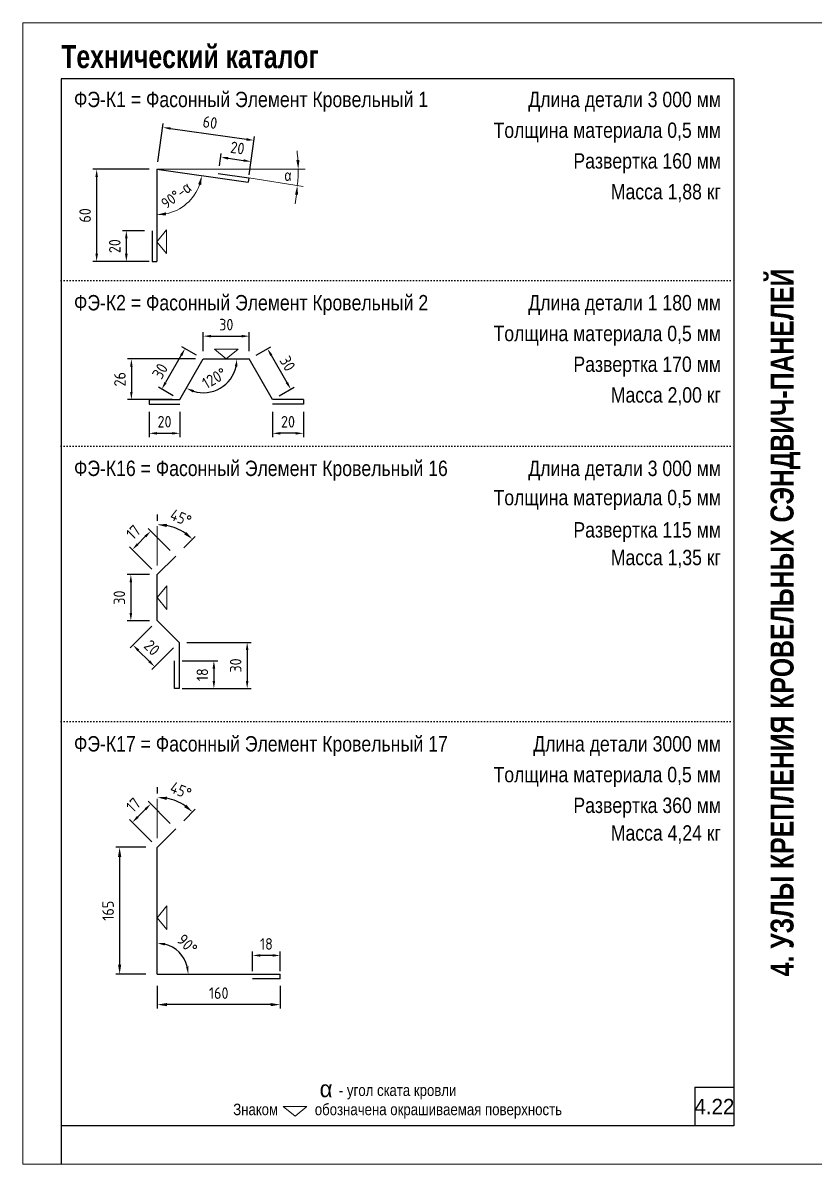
# Model space of a CAD drawing. Extents: x 5821 to 16321, y -13531 to 5774.
# Drawn here: x 6871 to 7902, y -13531 to -12046 of the extents above; entities that cross this region are included whole.
import ezdxf
from ezdxf.enums import TextEntityAlignment as Align

# ---------------------------------------------------------------- set-up
doc = ezdxf.new("R2010")
doc.units = 0
doc.header["$LTSCALE"] = 3
doc.linetypes.add('DOT2', pattern=[0.125, 0, -0.125])
doc.layers.get('0').update_dxf_attribs({"linetype": 'CONTINUOUS', "lineweight": 30})
doc.layers.get('DEFPOINTS').update_dxf_attribs({"linetype": 'CONTINUOUS'})
for name, color, linetype, lineweight in [('new_fill', 8, 'CONTINUOUS', 13), ('RAZMER', 7, 'CONTINUOUS', 9), ('Нащельники', 1, 'CONTINUOUS', 30)]:
    doc.layers.add(name, color=color, linetype=linetype, lineweight=lineweight)
doc.layers.add('Punktir', color=7, linetype='CONTINUOUS')
doc.styles.add('LOGO', font='HATTEN.TTF')
doc.styles.add('ROMANS', font='romans.shx', dxfattribs={"width": 0.85})
doc.styles.add('style1', font='ARIALN.TTF')
doc.styles.add('style2', font='impact.TTF')
doc.dimstyles.new('2.5', dxfattribs={"dimscale": 5, "dimtxt": 3, "dimasz": 2, "dimexe": 1, "dimexo": 2, "dimgap": 0, "dimtad": 0, "dimdec": 0, "dimlfac": 0.5, "dimzin": 9, "dimdsep": 46, "dimtxsty": 'ROMANS', "dimcen": -3, "dimdle": 1, "dimclrd": 256, "dimclre": 256, "dimclrt": 256, "dimadec": 0, "dimazin": 0, "dimtfac": 1, "dimtdec": 0, "dimtofl": 0, "dimtmove": 2, "dimatfit": 3, "dimfxl": 0, "dimtvp": 1, "dimtolj": 1, "dimtzin": 9, "dimarcsym": 0})
doc.dimstyles.new('5', dxfattribs={"dimscale": 5, "dimtxt": 3, "dimasz": 2.5, "dimexe": 1, "dimexo": 3, "dimgap": 0, "dimtad": 0, "dimdec": 0, "dimzin": 9, "dimdsep": 46, "dimtxsty": 'ROMANS', "dimblk2": 'OBLIQUE', "dimcen": -3, "dimdle": 1.5, "dimclrd": 256, "dimclre": 256, "dimclrt": 256, "dimadec": 0, "dimazin": 0, "dimtfac": 1, "dimtdec": 0, "dimtofl": 0, "dimtmove": 2, "dimatfit": 3, "dimfxl": 0, "dimtvp": 1, "dimtolj": 1, "dimtzin": 9, "dimarcsym": 0})
doc.dimstyles.get("Standard").update_dxf_attribs({"dimscale": 0, "dimtxt": 3, "dimasz": 3, "dimexe": 2.5, "dimexo": 2.5, "dimgap": 1.5, "dimtad": 0, "dimdec": 0, "dimzin": 9, "dimdsep": 46, "dimtxsty": 'ROMANS', "dimcen": -3, "dimdle": 1.25, "dimadec": 0, "dimazin": 0, "dimtfac": 0.75, "dimtdec": 0, "dimtofl": 0, "dimtmove": 2, "dimatfit": 3, "dimfxl": 0, "dimtvp": 1.5, "dimtolj": 1, "dimtzin": 0, "dimarcsym": 0})

# ---------------------------------------------------------------- blocks, each defined once
blk = doc.blocks.new('*D1478')
at = {"layer": 'DEFPOINTS', "color": 0, "transparency": 16777216}
for p in [(7171.9, -12199.2), (7045.3, -12236.8), (7164.1, -12253.8)]:
    blk.add_point(p, dxfattribs=at)
at = {"layer": 'RAZMER', "lineweight": -2, "transparency": 16777216}
for p, q in [((7046.7, -12226.9), (7053.8, -12177.3)), ((7063, -12183.6), (7162, -12197.8)), ((7165.5, -12243.9), (7172.6, -12194.3))]:
    blk.add_line(p, q, dxfattribs=at)
at = {"layer": 'RAZMER', "transparency": 16777216}
for points in [[(7063.3, -12182), (7062.8, -12185.3), (7053.1, -12182.2)], [(7162.2, -12196.2), (7161.8, -12199.5), (7171.9, -12199.2)]]:
    blk.add_solid(points, dxfattribs=at)
at = {"layer": 'RAZMER', "transparency": 16777216, "insert": (7114.6, -12175.9), "char_height": 15, "attachment_point": 5, "rotation": 351.8624, "style": 'ROMANS'}
blk.add_mtext('\\A1;60', dxfattribs=at)
blk = doc.blocks.new('*D1479')
at = {"layer": 'DEFPOINTS', "color": 0, "transparency": 16777216}
for p in [(7168, -12226.8), (7125.4, -12242.2), (7165, -12247.8)]:
    blk.add_point(p, dxfattribs=at)
at = {"layer": 'RAZMER', "lineweight": -2, "transparency": 16777216}
for p, q in [((7126.8, -12232.3), (7129.1, -12216.2)), ((7138.3, -12222.5), (7158.1, -12225.4)), ((7166.4, -12237.9), (7168.7, -12221.8))]:
    blk.add_line(p, q, dxfattribs=at)
at = {"layer": 'RAZMER', "transparency": 16777216}
for points in [[(7138.5, -12220.9), (7138, -12224.2), (7128.4, -12221.1)], [(7158.3, -12223.7), (7157.8, -12227), (7168, -12226.8)]]:
    blk.add_solid(points, dxfattribs=at)
at = {"layer": 'RAZMER', "transparency": 16777216, "insert": (7150.3, -12209.1), "char_height": 15, "attachment_point": 5, "rotation": 351.8624, "style": 'ROMANS'}
blk.add_mtext('\\A1;20', dxfattribs=at)
blk = doc.blocks.new('*D1480')
at = {"layer": 'DEFPOINTS', "color": 0, "transparency": 16777216}
for p in [(7045.3, -12236.8), (6967.1, -12356.8), (7045.3, -12356.8)]:
    blk.add_point(p, dxfattribs=at)
at = {"layer": 'RAZMER', "lineweight": -2, "transparency": 16777216}
for p, q in [((7035.3, -12236.8), (6962.1, -12236.8)), ((6967.1, -12246.8), (6967.1, -12346.8)), ((7035.3, -12356.8), (6962.1, -12356.8))]:
    blk.add_line(p, q, dxfattribs=at)
at = {"layer": 'RAZMER', "transparency": 16777216}
for points in [[(6965.5, -12246.8), (6968.8, -12246.8), (6967.1, -12236.8)], [(6965.5, -12346.8), (6968.8, -12346.8), (6967.1, -12356.8)]]:
    blk.add_solid(points, dxfattribs=at)
at = {"layer": 'RAZMER', "transparency": 16777216, "insert": (6952.1, -12296.8), "char_height": 15, "attachment_point": 5, "rotation": 90, "style": 'ROMANS'}
blk.add_mtext('\\A1;60', dxfattribs=at)
blk = doc.blocks.new('*D1481')
at = {"layer": 'DEFPOINTS', "color": 0, "transparency": 16777216}
for p in [(7039.3, -12316.8), (7005.7, -12356.8), (7039.3, -12356.8)]:
    blk.add_point(p, dxfattribs=at)
at = {"layer": 'RAZMER', "lineweight": -2, "transparency": 16777216}
for p, q in [((7029.3, -12316.8), (7000.7, -12316.8)), ((7005.7, -12326.8), (7005.7, -12346.8)), ((7029.3, -12356.8), (7000.7, -12356.8))]:
    blk.add_line(p, q, dxfattribs=at)
at = {"layer": 'RAZMER', "transparency": 16777216}
for points in [[(7004, -12326.8), (7007.4, -12326.8), (7005.7, -12316.8)], [(7004, -12346.8), (7007.4, -12346.8), (7005.7, -12356.8)]]:
    blk.add_solid(points, dxfattribs=at)
at = {"layer": 'RAZMER', "transparency": 16777216, "insert": (6990.7, -12336.8), "char_height": 15, "attachment_point": 5, "rotation": 90, "style": 'ROMANS'}
blk.add_mtext('\\A1;20', dxfattribs=at)
blk = doc.blocks.new('*D1482')
at = {"layer": 'DEFPOINTS', "color": 0, "transparency": 16777216}
for p in [(7045.3, -12236.8), (7045.3, -12236.8), (7164.1, -12253.8), (7093.6, -12271.1), (7045.3, -12356.8)]:
    blk.add_point(p, dxfattribs=at)
at = {"layer": 'RAZMER', "color": 0, "lineweight": 0, "transparency": 16777216}
blk.add_arc((7045.3, -12236.8), 59.2, 281.6304, 340.232, dxfattribs=at)
at = {"layer": 'RAZMER', "color": 0, "transparency": 16777216}
for points in [[(7099.1, -12256.3), (7103, -12257.3), (7103.9, -12245.2)], [(7057.5, -12296.8), (7057.1, -12292.8), (7045.3, -12296)]]:
    blk.add_solid(points, dxfattribs=at)
at = {"layer": 'RAZMER', "color": 0, "transparency": 16777216, "insert": (7070.5, -12270.8), "char_height": 14, "attachment_point": 5, "rotation": 36.4795, "style": 'ROMANS'}
blk.add_mtext('\\A1;{\\Fromans.shx|c204;90}°{\\Fromans.shx|c204;-\\fGreekS|b0|i0|c204|p0;α}', dxfattribs=at)
blk = doc.blocks.new('*D1483')
at = {"layer": 'DEFPOINTS', "color": 0, "transparency": 16777216}
for p in [(7045.9, -13284), (7205.9, -13284), (7045.9, -13323.7)]:
    blk.add_point(p, dxfattribs=at)
at = {"layer": 'RAZMER', "lineweight": -2, "transparency": 16777216}
for p, q in [((7045.9, -13299), (7045.9, -13328.7)), ((7205.9, -13299), (7205.9, -13328.7)), ((7193.4, -13323.7), (7058.4, -13323.7))]:
    blk.add_line(p, q, dxfattribs=at)
at = {"layer": 'RAZMER', "transparency": 16777216}
for points in [[(7058.4, -13321.6), (7058.4, -13325.7), (7045.9, -13323.7)], [(7193.4, -13321.6), (7193.4, -13325.7), (7205.9, -13323.7)]]:
    blk.add_solid(points, dxfattribs=at)
at = {"layer": 'RAZMER', "transparency": 16777216, "insert": (7125.9, -13308.7), "char_height": 15, "attachment_point": 5, "style": 'ROMANS'}
blk.add_mtext('\\A1;160', dxfattribs=at)
blk = doc.blocks.new('_OBLIQUE')
at = {"color": 0, "linetype": 'ByBlock'}
blk.add_line((-0.5, -0.5), (0.5, 0.5), dxfattribs=at)
blk = doc.blocks.new('*D1484')
at = {"layer": 'DEFPOINTS', "color": 0, "transparency": 16777216}
for p in [(7169.9, -13259.7), (7169.9, -13290), (7205.9, -13290)]:
    blk.add_point(p, dxfattribs=at)
at = {"layer": 'RAZMER', "lineweight": -2, "transparency": 16777216}
for p, q in [((7169.9, -13280), (7169.9, -13254.7)), ((7195.9, -13259.7), (7179.9, -13259.7)), ((7205.9, -13280), (7205.9, -13254.7))]:
    blk.add_line(p, q, dxfattribs=at)
at = {"layer": 'RAZMER', "transparency": 16777216}
for points in [[(7179.9, -13258), (7179.9, -13261.3), (7169.9, -13259.7)], [(7195.9, -13258), (7195.9, -13261.3), (7205.9, -13259.7)]]:
    blk.add_solid(points, dxfattribs=at)
at = {"layer": 'RAZMER', "transparency": 16777216, "insert": (7187.9, -13244.7), "char_height": 15, "attachment_point": 5, "style": 'ROMANS'}
blk.add_mtext('\\A1;18', dxfattribs=at)
blk = doc.blocks.new('*D1485')
at = {"layer": 'DEFPOINTS', "color": 0, "transparency": 16777216}
for p in [(7045.9, -13119), (6997, -13284), (7045.9, -13284)]:
    blk.add_point(p, dxfattribs=at)
at = {"layer": 'RAZMER', "lineweight": -2, "transparency": 16777216}
for p, q in [((7030.9, -13119), (6992, -13119)), ((6997, -13131.5), (6997, -13271.5)), ((7030.9, -13284), (6992, -13284))]:
    blk.add_line(p, q, dxfattribs=at)
at = {"layer": 'RAZMER', "transparency": 16777216}
for points in [[(6994.9, -13131.5), (6999.1, -13131.5), (6997, -13119)], [(6994.9, -13271.5), (6999.1, -13271.5), (6997, -13284)]]:
    blk.add_solid(points, dxfattribs=at)
at = {"layer": 'RAZMER', "transparency": 16777216, "insert": (6982, -13201.5), "char_height": 15, "attachment_point": 5, "rotation": 90, "style": 'ROMANS'}
blk.add_mtext('\\A1;165', dxfattribs=at)
blk = doc.blocks.new('*D1486')
at = {"layer": 'DEFPOINTS', "color": 0, "transparency": 16777216}
for p in [(7045.9, -13104), (7080.8, -13263.9), (7045.9, -13284), (7045.9, -13284), (7205.9, -13284)]:
    blk.add_point(p, dxfattribs=at)
at = {"layer": 'RAZMER', "lineweight": -2, "transparency": 16777216}
blk.add_arc((7045.9, -13284), 40.2, 14.2852, 75.7148, dxfattribs=at)
at = {"layer": 'RAZMER', "transparency": 16777216}
for points in [[(7055.7, -13246.7), (7056.1, -13243.4), (7045.9, -13243.8)], [(7086.6, -13273.9), (7083.3, -13274.3), (7086.2, -13284)]]:
    blk.add_solid(points, dxfattribs=at)
at = {"layer": 'RAZMER', "transparency": 16777216, "insert": (7085, -13245), "char_height": 15, "attachment_point": 5, "rotation": 315, "style": 'ROMANS'}
blk.add_mtext('\\A1;90°', dxfattribs=at)
blk = doc.blocks.new('*D1487')
at = {"layer": 'DEFPOINTS', "color": 0, "transparency": 16777216}
for p in [(7045.9, -12700.9), (7078.4, -12707.8), (7070, -12740), (7045.9, -12764.1), (7045.9, -12764.1)]:
    blk.add_point(p, dxfattribs=at)
at = {"layer": 'RAZMER', "lineweight": -2, "transparency": 16777216}
for p, q in [((7045.9, -12685.9), (7045.9, -12694.1)), ((7080.6, -12729.4), (7095.4, -12714.6))]:
    blk.add_line(p, q, dxfattribs=at)
blk.add_arc((7045.9, -12764.1), 65, 56.0339, 78.9661, dxfattribs=at)
at = {"layer": 'RAZMER', "transparency": 16777216}
for points in [[(7058.2, -12702.3), (7058.6, -12698.2), (7045.9, -12699.1)], [(7083.6, -12708.6), (7080.9, -12711.8), (7091.9, -12718.1)]]:
    blk.add_solid(points, dxfattribs=at)
at = {"layer": 'RAZMER', "transparency": 16777216, "insert": (7076.6, -12690.2), "char_height": 15, "attachment_point": 5, "rotation": 337.5, "style": 'ROMANS'}
blk.add_mtext('\\A1;45°', dxfattribs=at)
blk = doc.blocks.new('*D1488')
at = {"layer": 'DEFPOINTS', "color": 0, "transparency": 16777216}
for p in [(7013.5, -12731.6), (7070, -12740), (7045.9, -12764.1)]:
    blk.add_point(p, dxfattribs=at)
at = {"layer": 'RAZMER', "lineweight": -2, "transparency": 16777216}
for p, q in [((7062.9, -12733), (7034, -12704)), ((7030.4, -12714.6), (7020.5, -12724.5)), ((7038.9, -12757), (7009.9, -12728.1))]:
    blk.add_line(p, q, dxfattribs=at)
at = {"layer": 'RAZMER', "transparency": 16777216}
for points in [[(7029.3, -12713.4), (7031.6, -12715.8), (7037.5, -12707.6)], [(7019.4, -12723.3), (7021.7, -12725.7), (7013.5, -12731.6)]]:
    blk.add_solid(points, dxfattribs=at)
at = {"layer": 'RAZMER', "transparency": 16777216, "insert": (7014.9, -12709), "char_height": 15, "attachment_point": 5, "rotation": 45, "style": 'ROMANS'}
blk.add_mtext('\\A1;17', dxfattribs=at)
blk = doc.blocks.new('*D1489')
at = {"layer": 'DEFPOINTS', "color": 0, "transparency": 16777216}
for p in [(7045.9, -12764.1), (7011.6, -12824.1), (7045.9, -12824.1)]:
    blk.add_point(p, dxfattribs=at)
at = {"layer": 'RAZMER', "lineweight": -2, "transparency": 16777216}
for p, q in [((7035.9, -12764.1), (7006.6, -12764.1)), ((7011.6, -12774.1), (7011.6, -12814.1)), ((7035.9, -12824.1), (7006.6, -12824.1))]:
    blk.add_line(p, q, dxfattribs=at)
at = {"layer": 'RAZMER', "transparency": 16777216}
for points in [[(7009.9, -12774.1), (7013.3, -12774.1), (7011.6, -12764.1)], [(7009.9, -12814.1), (7013.3, -12814.1), (7011.6, -12824.1)]]:
    blk.add_solid(points, dxfattribs=at)
at = {"layer": 'RAZMER', "transparency": 16777216, "insert": (6996.6, -12794.1), "char_height": 15, "attachment_point": 5, "rotation": 90, "style": 'ROMANS'}
blk.add_mtext('\\A1;30', dxfattribs=at)
blk = doc.blocks.new('*D1490')
at = {"layer": 'DEFPOINTS', "color": 0, "transparency": 16777216}
for p in [(7045.9, -12824.1), (7074.2, -12852.4), (7042.6, -12884)]:
    blk.add_point(p, dxfattribs=at)
at = {"layer": 'RAZMER', "lineweight": -2, "transparency": 16777216}
for p, q in [((7038.9, -12831.1), (7010.7, -12859.3)), ((7067.2, -12859.4), (7039, -12887.6)), ((7021.3, -12862.8), (7035.5, -12877))]:
    blk.add_line(p, q, dxfattribs=at)
at = {"layer": 'RAZMER', "transparency": 16777216}
for points in [[(7022.5, -12861.6), (7020.2, -12864), (7014.3, -12855.7)], [(7036.7, -12875.8), (7034.3, -12878.1), (7042.6, -12884)]]:
    blk.add_solid(points, dxfattribs=at)
at = {"layer": 'RAZMER', "transparency": 16777216, "insert": (7039, -12859.3), "char_height": 15, "attachment_point": 5, "rotation": 315, "style": 'ROMANS'}
blk.add_mtext('\\A1;20', dxfattribs=at)
blk = doc.blocks.new('*D1491')
at = {"layer": 'DEFPOINTS', "color": 0, "transparency": 16777216}
for p in [(7074.2, -12852.4), (7074.2, -12912.4), (7162.9, -12912.4)]:
    blk.add_point(p, dxfattribs=at)
at = {"layer": 'RAZMER', "lineweight": -2, "transparency": 16777216}
for p, q in [((7084.2, -12852.4), (7167.9, -12852.4)), ((7162.9, -12862.4), (7162.9, -12902.4)), ((7084.2, -12912.4), (7167.9, -12912.4))]:
    blk.add_line(p, q, dxfattribs=at)
at = {"layer": 'RAZMER', "transparency": 16777216}
for points in [[(7161.2, -12862.4), (7164.6, -12862.4), (7162.9, -12852.4)], [(7161.2, -12902.4), (7164.6, -12902.4), (7162.9, -12912.4)]]:
    blk.add_solid(points, dxfattribs=at)
at = {"layer": 'RAZMER', "transparency": 16777216, "insert": (7147.9, -12882.4), "char_height": 15, "attachment_point": 5, "rotation": 90, "style": 'ROMANS'}
blk.add_mtext('\\A1;30', dxfattribs=at)
blk = doc.blocks.new('*D1492')
at = {"layer": 'DEFPOINTS', "color": 0, "transparency": 16777216}
for p in [(7068.2, -12876.4), (7068.2, -12912.4), (7119.6, -12912.4)]:
    blk.add_point(p, dxfattribs=at)
at = {"layer": 'RAZMER', "lineweight": -2, "transparency": 16777216}
for p, q in [((7078.2, -12876.4), (7124.6, -12876.4)), ((7119.6, -12886.4), (7119.6, -12902.4)), ((7078.2, -12912.4), (7124.6, -12912.4))]:
    blk.add_line(p, q, dxfattribs=at)
at = {"layer": 'RAZMER', "transparency": 16777216}
for points in [[(7117.9, -12886.4), (7121.3, -12886.4), (7119.6, -12876.4)], [(7117.9, -12902.4), (7121.3, -12902.4), (7119.6, -12912.4)]]:
    blk.add_solid(points, dxfattribs=at)
at = {"layer": 'RAZMER', "transparency": 16777216, "insert": (7104.6, -12894.4), "char_height": 15, "attachment_point": 5, "rotation": 90, "style": 'ROMANS'}
blk.add_mtext('\\A1;18', dxfattribs=at)
blk = doc.blocks.new('*D1493')
at = {"layer": 'DEFPOINTS', "color": 0, "transparency": 16777216}
for p in [(7045.9, -13055.9), (7078.4, -13062.7), (7070, -13095), (7045.9, -13119), (7045.9, -13119)]:
    blk.add_point(p, dxfattribs=at)
at = {"layer": 'RAZMER', "lineweight": -2, "transparency": 16777216}
for p, q in [((7045.9, -13040.9), (7045.9, -13049)), ((7080.6, -13084.4), (7095.4, -13069.5))]:
    blk.add_line(p, q, dxfattribs=at)
blk.add_arc((7045.9, -13119), 65, 56.0339, 78.9661, dxfattribs=at)
at = {"layer": 'RAZMER', "transparency": 16777216}
for points in [[(7058.2, -13057.3), (7058.6, -13053.2), (7045.9, -13054)], [(7083.6, -13063.5), (7080.9, -13066.7), (7091.9, -13073.1)]]:
    blk.add_solid(points, dxfattribs=at)
at = {"layer": 'RAZMER', "transparency": 16777216, "insert": (7076.6, -13045.1), "char_height": 15, "attachment_point": 5, "rotation": 337.5, "style": 'ROMANS'}
blk.add_mtext('\\A1;45°', dxfattribs=at)
blk = doc.blocks.new('*D1494')
at = {"layer": 'DEFPOINTS', "color": 0, "transparency": 16777216}
for p in [(7013.5, -13086.6), (7070, -13095), (7045.9, -13119)]:
    blk.add_point(p, dxfattribs=at)
at = {"layer": 'RAZMER', "lineweight": -2, "transparency": 16777216}
for p, q in [((7062.9, -13087.9), (7034, -13059)), ((7030.4, -13069.6), (7020.5, -13079.5)), ((7038.9, -13112), (7009.9, -13083))]:
    blk.add_line(p, q, dxfattribs=at)
at = {"layer": 'RAZMER', "transparency": 16777216}
for points in [[(7029.3, -13068.4), (7031.6, -13070.8), (7037.5, -13062.5)], [(7019.4, -13078.3), (7021.7, -13080.7), (7013.5, -13086.6)]]:
    blk.add_solid(points, dxfattribs=at)
at = {"layer": 'RAZMER', "transparency": 16777216, "insert": (7014.9, -13063.9), "char_height": 15, "attachment_point": 5, "rotation": 45, "style": 'ROMANS'}
blk.add_mtext('\\A1;17', dxfattribs=at)
blk = doc.blocks.new('*D1495')
at = {"layer": 'DEFPOINTS', "color": 0, "transparency": 16777216}
for p in [(7035.4, -12542.5), (7075.4, -12542.5), (7075.4, -12580.3)]:
    blk.add_point(p, dxfattribs=at)
at = {"layer": 'RAZMER', "lineweight": -2, "transparency": 16777216}
for p, q in [((7035.4, -12552.5), (7035.4, -12585.3)), ((7075.4, -12552.5), (7075.4, -12585.3)), ((7045.4, -12580.3), (7065.4, -12580.3))]:
    blk.add_line(p, q, dxfattribs=at)
at = {"layer": 'RAZMER', "transparency": 16777216}
for points in [[(7045.4, -12578.7), (7045.4, -12582), (7035.4, -12580.3)], [(7065.4, -12578.7), (7065.4, -12582), (7075.4, -12580.3)]]:
    blk.add_solid(points, dxfattribs=at)
at = {"layer": 'RAZMER', "transparency": 16777216, "insert": (7055.4, -12565.3), "char_height": 15, "attachment_point": 5, "style": 'ROMANS'}
blk.add_mtext('\\A1;20', dxfattribs=at)
blk = doc.blocks.new('*D1496')
at = {"layer": 'DEFPOINTS', "color": 0, "transparency": 16777216}
for p in [(7105.7, -12483.6), (7051.8, -12523), (7075.4, -12536.5)]:
    blk.add_point(p, dxfattribs=at)
at = {"layer": 'RAZMER', "lineweight": -2, "transparency": 16777216}
for p, q in [((7097, -12478.6), (7077.8, -12467.6)), ((7077.1, -12478.7), (7056.8, -12514.3)), ((7066.7, -12531.5), (7047.5, -12520.5))]:
    blk.add_line(p, q, dxfattribs=at)
at = {"layer": 'RAZMER', "transparency": 16777216}
for points in [[(7075.7, -12477.9), (7078.6, -12479.6), (7082.1, -12470.1)], [(7055.3, -12513.5), (7058.2, -12515.1), (7051.8, -12523)]]:
    blk.add_solid(points, dxfattribs=at)
at = {"layer": 'RAZMER', "transparency": 16777216, "insert": (7049.5, -12499.4), "char_height": 15, "attachment_point": 5, "rotation": 60.1883, "style": 'ROMANS'}
blk.add_mtext('\\A1;30', dxfattribs=at)
blk = doc.blocks.new('*D1497')
at = {"layer": 'DEFPOINTS', "color": 0, "transparency": 16777216}
for p in [(7165.7, -12453.9), (7105.7, -12483.6), (7165.7, -12483.6)]:
    blk.add_point(p, dxfattribs=at)
at = {"layer": 'RAZMER', "lineweight": -2, "transparency": 16777216}
for p, q in [((7105.7, -12473.6), (7105.7, -12448.9)), ((7115.7, -12453.9), (7155.7, -12453.9)), ((7165.7, -12473.6), (7165.7, -12448.9))]:
    blk.add_line(p, q, dxfattribs=at)
at = {"layer": 'RAZMER', "transparency": 16777216}
for points in [[(7115.7, -12452.3), (7115.7, -12455.6), (7105.7, -12453.9)], [(7155.7, -12452.3), (7155.7, -12455.6), (7165.7, -12453.9)]]:
    blk.add_solid(points, dxfattribs=at)
at = {"layer": 'RAZMER', "transparency": 16777216, "insert": (7135.7, -12438.9), "char_height": 15, "attachment_point": 5, "style": 'ROMANS'}
blk.add_mtext('\\A1;30', dxfattribs=at)
blk = doc.blocks.new('*D1498')
at = {"layer": 'DEFPOINTS', "color": 0, "transparency": 16777216}
for p in [(7105.7, -12483.6), (7012.3, -12536.5), (7075.4, -12536.5)]:
    blk.add_point(p, dxfattribs=at)
at = {"layer": 'RAZMER', "lineweight": -2, "transparency": 16777216}
for p, q in [((7095.7, -12483.6), (7007.3, -12483.6)), ((7012.3, -12493.6), (7012.3, -12526.5)), ((7065.4, -12536.5), (7007.3, -12536.5))]:
    blk.add_line(p, q, dxfattribs=at)
at = {"layer": 'RAZMER', "transparency": 16777216}
for points in [[(7010.6, -12493.6), (7013.9, -12493.6), (7012.3, -12483.6)], [(7010.6, -12526.5), (7013.9, -12526.5), (7012.3, -12536.5)]]:
    blk.add_solid(points, dxfattribs=at)
at = {"layer": 'RAZMER', "transparency": 16777216, "insert": (6997.3, -12510), "char_height": 15, "attachment_point": 5, "rotation": 90, "style": 'ROMANS'}
blk.add_mtext('\\A1;26', dxfattribs=at)
blk = doc.blocks.new('*D1499')
at = {"layer": 'DEFPOINTS', "color": 0, "transparency": 16777216}
for p in [(7105.7, -12483.6), (7105.7, -12483.6), (7159.7, -12483.6), (7113.4, -12526.8), (7075.4, -12536.5)]:
    blk.add_point(p, dxfattribs=at)
at = {"layer": 'RAZMER', "lineweight": -2, "transparency": 16777216}
blk.add_arc((7105.7, -12483.6), 43.9, 253.2534, 346.9349, dxfattribs=at)
at = {"layer": 'RAZMER', "transparency": 16777216}
for points in [[(7146.8, -12493.3), (7150.1, -12493.7), (7149.6, -12483.6)], [(7092.4, -12527.2), (7093.7, -12524.1), (7083.8, -12521.7)]]:
    blk.add_solid(points, dxfattribs=at)
at = {"layer": 'RAZMER', "transparency": 16777216, "insert": (7120.2, -12508.6), "char_height": 15, "attachment_point": 5, "rotation": 30.0942, "style": 'ROMANS'}
blk.add_mtext('\\A1;120°', dxfattribs=at)
blk = doc.blocks.new('*D1500')
at = {"layer": 'DEFPOINTS', "color": 0, "transparency": 16777216}
for p in [(7165.7, -12483.6), (7219.6, -12523), (7196, -12536.5)]:
    blk.add_point(p, dxfattribs=at)
at = {"layer": 'RAZMER', "lineweight": -2, "transparency": 16777216}
for p, q in [((7174.4, -12478.6), (7193.6, -12467.6)), ((7194.2, -12478.7), (7214.6, -12514.3)), ((7204.7, -12531.5), (7223.9, -12520.5))]:
    blk.add_line(p, q, dxfattribs=at)
at = {"layer": 'RAZMER', "transparency": 16777216}
for points in [[(7195.7, -12477.9), (7192.8, -12479.6), (7189.2, -12470.1)], [(7216, -12513.5), (7213.1, -12515.1), (7219.6, -12523)]]:
    blk.add_solid(points, dxfattribs=at)
at = {"layer": 'RAZMER', "transparency": 16777216, "insert": (7215.4, -12489.5), "char_height": 15, "attachment_point": 5, "rotation": 299.8117, "style": 'ROMANS'}
blk.add_mtext('\\A1;30', dxfattribs=at)
blk = doc.blocks.new('*D1501')
at = {"layer": 'DEFPOINTS', "color": 0, "transparency": 16777216}
for p in [(7196, -12542.5), (7236, -12542.5), (7196, -12580.3)]:
    blk.add_point(p, dxfattribs=at)
at = {"layer": 'RAZMER', "lineweight": -2, "transparency": 16777216}
for p, q in [((7196, -12552.5), (7196, -12585.3)), ((7236, -12552.5), (7236, -12585.3)), ((7226, -12580.3), (7206, -12580.3))]:
    blk.add_line(p, q, dxfattribs=at)
at = {"layer": 'RAZMER', "transparency": 16777216}
for points in [[(7206, -12578.7), (7206, -12582), (7196, -12580.3)], [(7226, -12578.7), (7226, -12582), (7236, -12580.3)]]:
    blk.add_solid(points, dxfattribs=at)
at = {"layer": 'RAZMER', "transparency": 16777216, "insert": (7216, -12565.3), "char_height": 15, "attachment_point": 5, "style": 'ROMANS'}
blk.add_mtext('\\A1;20', dxfattribs=at)

msp = doc.modelspace()

# ---------------------------------------------------------------- linework, layer by layer
at = {"color": 1}
for p, q in [((7796.09, -12119.09), (6921.09, -12119.09)), ((6921.09, -12119.09), (6921.09, -13531.24)), ((7796.09, -12119.09), (7796.09, -13481.24)), ((7745.18, -13431.24), (7796.09, -13431.24)), ((7745.18, -13431.24), (7745.18, -13481.24)), ((7796.09, -13481.24), (6921.09, -13481.24))]:
    msp.add_line(p, q, dxfattribs=at)
at = {"layer": 'Punktir', "linetype": 'DOT2', "ltscale": 10}
for p, q in [((6921.09, -12381.57), (7796.09, -12381.57)), ((6921.09, -12597.08), (7796.09, -12597.08)), ((6921.09, -12955.5), (7796.09, -12955.5))]:
    msp.add_line(p, q, dxfattribs=at)
at = {"layer": 'RAZMER'}
for p, q in [((7045.32, -12236.77), (7238.21, -12236.77)), ((7235.54, -12259.15), (7164.96, -12247.82)), ((7045.32, -12331.11), (7057.98, -12315.72)), ((7057.98, -12315.72), (7057.98, -12346.5)), ((7045.32, -12331.11), (7057.98, -12346.5)), ((7151.07, -12470.91), (7120.28, -12470.91)), ((7135.67, -12483.56), (7120.28, -12470.91)), ((7135.67, -12483.56), (7151.07, -12470.91)), ((7045.94, -12752.13), (7045.94, -12700.92)), ((7045.94, -12794.08), (7058.6, -12778.68)), ((7058.6, -12778.68), (7058.6, -12809.47)), ((7045.94, -12794.08), (7058.6, -12809.47)), ((7045.94, -13107.1), (7045.94, -13055.89)), ((7045.94, -13210.52), (7058.6, -13195.13)), ((7058.6, -13195.13), (7058.6, -13225.91)), ((7045.94, -13210.52), (7058.6, -13225.91)), ((7225.29, -13468.69), (7209.89, -13456.03)), ((7240.68, -13456.03), (7209.89, -13456.03)), ((7225.29, -13468.69), (7209.89, -13456.03)), ((7209.89, -13456.03), (7240.68, -13456.03)), ((7225.29, -13468.69), (7240.68, -13456.03)), ((7225.29, -13468.69), (7240.68, -13456.03))]:
    msp.add_line(p, q, dxfattribs=at)
msp.add_lwpolyline([(6871.09, -12046.24), (7921.09, -12046.24), (7921.09, -13531.24), (6871.09, -13531.24)], close=True, dxfattribs=at)
at = {"layer": 'RAZMER', "lineweight": 0}
for centre, start, end in [((7045.32, -12236.77), 3.73746, 7.47491), ((7045.32, -12236.77), 353.40014, 0), ((7044.33, -12248.73), 349.66268, 353.40014)]:
    msp.add_arc(centre, 183.99, start, end, dxfattribs=at)
at = {"layer": 'RAZMER'}
for points in [[(7226.92, -12224.84), (7230.92, -12224.71), (7229.31, -12236.77)], [(7229.1, -12270.04), (7225.11, -12269.71), (7228.1, -12257.92)]]:
    msp.add_solid(points, dxfattribs=at)
at = {"layer": 'Нащельники'}
for p, q in [((7045.32, -12236.77), (7164.11, -12253.76)), ((7045.32, -12236.77), (7045.32, -12356.77)), ((7125.36, -12242.16), (7164.96, -12247.82)), ((7164.96, -12247.82), (7164.11, -12253.76)), ((7039.32, -12316.77), (7039.32, -12356.77)), ((7039.32, -12356.77), (7045.32, -12356.77)), ((7075.36, -12536.47), (7105.67, -12483.56)), ((7105.67, -12483.56), (7165.67, -12483.56)), ((7195.99, -12536.47), (7165.67, -12483.56)), ((7035.36, -12536.47), (7035.36, -12542.47)), ((7035.36, -12536.47), (7075.36, -12536.47)), ((7035.36, -12542.47), (7075.36, -12542.47)), ((7235.99, -12536.47), (7195.99, -12536.47)), ((7235.99, -12542.47), (7195.99, -12542.47)), ((7235.99, -12536.47), (7235.99, -12542.47)), ((7045.94, -12764.08), (7069.99, -12740.04)), ((7045.94, -12824.08), (7045.94, -12764.08)), ((7045.94, -12824.08), (7074.23, -12852.36)), ((7074.23, -12852.36), (7074.23, -12912.36)), ((7068.23, -12912.36), (7068.23, -12876.36)), ((7074.23, -12912.36), (7068.23, -12912.36)), ((7045.94, -13119.05), (7069.99, -13095.01)), ((7045.94, -13284.05), (7045.94, -13119.05)), ((7045.94, -13284.05), (7205.94, -13284.05)), ((7205.94, -13290.05), (7169.94, -13290.05)), ((7205.94, -13290.05), (7205.94, -13284.05))]:
    msp.add_line(p, q, dxfattribs=at)

# ---------------------------------------------------------------- texts
at = {"style": 'style1'}
for s, p in [('ФЭ-К1 = Фасонный Элемент Кровельный 1', (6937.63, -12155.91)), ('ФЭ-К2 = Фасонный Элемент Кровельный 2', (6937.63, -12420.39)), ('ФЭ-К16 = Фасонный Элемент Кровельный 16', (6937.63, -12635.9)), ('ФЭ-К17 = Фасонный Элемент Кровельный 17', (6937.63, -12994.32))]:
    msp.add_text(s, height=20, dxfattribs=at).set_placement(p)
for s, p in [('Длина детали 3 000 мм', (7779.09, -12155.91)), ('Толщина материала 0,5 мм', (7779.09, -12195.93)), ('Развертка 160 мм', (7779.09, -12235.93)), ('Масса 1,88 кг', (7779.09, -12275.93)), ('Длина детали 1 180 мм', (7779.09, -12420.39)), ('Толщина материала 0,5 мм', (7779.09, -12460.43)), ('Развертка 170 мм', (7779.09, -12500.41)), ('Масса 2,00 кг', (7779.09, -12540.41)), ('Длина детали 3 000 мм', (7779.09, -12635.9)), ('Толщина материала 0,5 мм', (7779.09, -12673.92)), ('Развертка 115 мм', (7779.09, -12715.92)), ('Масса 1,35 кг', (7779.09, -12751.9)), ('Длина детали 3000 мм', (7779.09, -12994.32)), ('Толщина материала 0,5 мм', (7779.09, -13034.36)), ('Развертка 360 мм', (7779.09, -13074.34)), ('Масса 4,24 кг', (7779.09, -13110.32))]:
    msp.add_text(s, height=20, dxfattribs=at).set_placement(p, align=Align.RIGHT)
for s, p in [('- угол ската кровли', (7358.59, -13442.5)), ('Знаком          обозначена окрашиваемая поверхность', (7358.59, -13467.5))]:
    msp.add_text(s, height=15, dxfattribs=at).set_placement(p, align=Align.CENTER)
at = {"insert": (7265.56, -13433.39), "char_height": 13, "attachment_point": 5, "style": 'style1'}
msp.add_mtext('\\A1;{\\fGreekS|b0|i0|c204|p0;\\H1.667x;a}', dxfattribs=at)
at = {"layer": 'new_fill', "style": 'style2'}
msp.add_text('Технический каталог', height=30, dxfattribs=at).set_placement((6921.1, -12105.19))
msp.add_text('4. УЗЛЫ КРЕПЛЕНИЯ КРОВЕЛЬНЫХ СЭНДВИЧ-ПАНЕЛЕЙ', height=30, rotation=90, dxfattribs=at).set_placement((7858.59, -12826.36), align=Align.MIDDLE_CENTER)
at = {"layer": 'new_fill', "style": 'LOGO'}
msp.add_text('4.22', height=20, dxfattribs=at).set_placement((7770.64, -13456.24), align=Align.MIDDLE_CENTER)
at = {"layer": 'RAZMER', "insert": (7216.01, -12244.9), "char_height": 14, "attachment_point": 5, "style": 'ROMANS'}
msp.add_mtext('\\A1;{\\fGreekS|b0|i0|c204|p0;α}', dxfattribs=at)

# ---------------------------------------------------------------- dimensions: what is measured, and where the dimension line sits
at = {"layer": 'RAZMER'}
for p1, p2, distance, dimstyle, picture, middle in [((7045.32, -12236.77), (7164.11, -12253.76), 55.1, '2.5', '*D1478', (7114.64, -12175.87)), ((7125.36, -12242.16), (7164.96, -12247.82), 21.27, '2.5', '*D1479', (7150.3, -12209.09)), ((7069.99, -12740.04), (7045.94, -12764.08), -45.93, '2.5', '*D1488', (7014.88, -12708.97)), ((7045.94, -12824.08), (7074.23, -12852.36), -44.78, '2.5', '*D1490', (7039.03, -12859.28)), ((7069.99, -13095.01), (7045.94, -13119.05), -45.93, '2.5', '*D1494', (7014.88, -13063.94)), ((7045.94, -13119.05), (7045.94, -13284.05), -48.96, '5', '*D1485', (6981.99, -13201.55)), ((7205.94, -13290.05), (7169.94, -13290.05), -30.39, '2.5', '*D1484', (7187.94, -13244.66)), ((7205.94, -13284.05), (7045.94, -13284.05), 39.62, '5', '*D1483', (7125.94, -13308.67))]:
    dim = msp.add_aligned_dim(p1=p1, p2=p2, distance=distance, dimstyle=dimstyle, dxfattribs=at)
    dim.commit()
    dim.dimension.update_dxf_attribs({"geometry": picture, "text_midpoint": middle})
for base, p1, p2, picture, middle in [((6967.13, -12356.77), (7045.32, -12236.77), (7045.32, -12356.77), '*D1480', (6952.13, -12296.77)), ((7005.7, -12356.77), (7039.32, -12316.77), (7039.32, -12356.77), '*D1481', (6990.7, -12336.77)), ((7012.28, -12536.47), (7105.67, -12483.56), (7075.36, -12536.47), '*D1498', (6997.28, -12510.01)), ((7011.61, -12824.08), (7045.94, -12764.08), (7045.94, -12824.08), '*D1489', (6996.61, -12794.08)), ((7162.91, -12912.36), (7074.23, -12852.36), (7074.23, -12912.36), '*D1491', (7147.91, -12882.36)), ((7119.6, -12912.36), (7068.23, -12876.36), (7068.23, -12912.36), '*D1492', (7104.6, -12894.36))]:
    dim = msp.add_linear_dim(base=base, p1=p1, p2=p2, angle=90, dimstyle='2.5', dxfattribs=at)
    dim.commit()
    dim.dimension.update_dxf_attribs({"geometry": picture, "text_midpoint": middle})
dim = msp.add_angular_dim_2l(base=(7093.58, -12271.1), line1=((7045.32, -12236.77), (7045.32, -12356.77)), line2=((7045.32, -12236.77), (7164.11, -12253.76)), text='{\\Fromans.shx|c204;90}°{\\Fromans.shx|c204;-\\fGreekS|b0|i0|c204|p0;α}', dimstyle='Standard', override={"dimscale": 1, "dimtxt": 14, "dimasz": 12, "dimlwd": 0}, dxfattribs=at)
dim.commit()
dim.dimension.update_dxf_attribs({"geometry": '*D1482', "text_midpoint": (7070.48, -12270.79), "dimtype": 162})
for base, p1, p2, picture, middle in [((7165.67, -12453.93), (7105.67, -12483.56), (7165.67, -12483.56), '*D1497', (7135.67, -12438.93)), ((7075.36, -12580.35), (7035.36, -12542.47), (7075.36, -12542.47), '*D1495', (7055.36, -12565.35))]:
    dim = msp.add_linear_dim(base=base, p1=p1, p2=p2, dimstyle='2.5', dxfattribs=at)
    dim.commit()
    dim.dimension.update_dxf_attribs({"geometry": picture, "text_midpoint": middle})
for base, p1, p2, angle, picture, middle in [((7051.79, -12522.96), (7105.67, -12483.56), (7075.36, -12536.47), 240.1883, '*D1496', (7049.55, -12499.36)), ((7219.56, -12522.96), (7165.67, -12483.56), (7195.99, -12536.47), 299.8117, '*D1500', (7215.44, -12489.49))]:
    dim = msp.add_linear_dim(base=base, p1=p1, p2=p2, angle=angle, dimstyle='2.5', dxfattribs=at)
    dim.commit()
    dim.dimension.update_dxf_attribs({"geometry": picture, "text_midpoint": middle, "dimtype": 161})
for base, line1, line2, dimstyle, picture, middle in [((7113.4, -12526.83), ((7075.36, -12536.47), (7105.67, -12483.56)), ((7105.67, -12483.56), (7159.67, -12483.56)), '2.5', '*D1499', (7120.19, -12508.61)), ((7078.45, -12707.78), ((7045.94, -12764.08), (7069.99, -12740.04)), ((7045.94, -12764.08), (7045.94, -12700.92)), '5', '*D1487', (7076.56, -12690.16)), ((7078.45, -13062.75), ((7045.94, -13119.05), (7069.99, -13095.01)), ((7045.94, -13119.05), (7045.94, -13055.89)), '5', '*D1493', (7076.56, -13045.13)), ((7080.77, -13263.94), ((7045.94, -13284.05), (7205.94, -13284.05)), ((7045.94, -13284.05), (7045.94, -13104.05)), '2.5', '*D1486', (7084.99, -13245.01))]:
    dim = msp.add_angular_dim_2l(base=base, line1=line1, line2=line2, dimstyle=dimstyle, dxfattribs=at)
    dim.commit()
    dim.dimension.update_dxf_attribs({"geometry": picture, "text_midpoint": middle})
dim = msp.add_linear_dim(base=(7195.99, -12580.35), p1=(7235.99, -12542.47), p2=(7195.99, -12542.47), angle=180, dimstyle='2.5', override={"dimlfac": 0.5, "dimtxsty": 'ROMANS', "dimsah": 1, "dimtolj": 1}, dxfattribs=at)
dim.commit()
dim.dimension.update_dxf_attribs({"geometry": '*D1501', "text_midpoint": (7215.99, -12565.35)})

doc.saveas('drawing.dxf')
